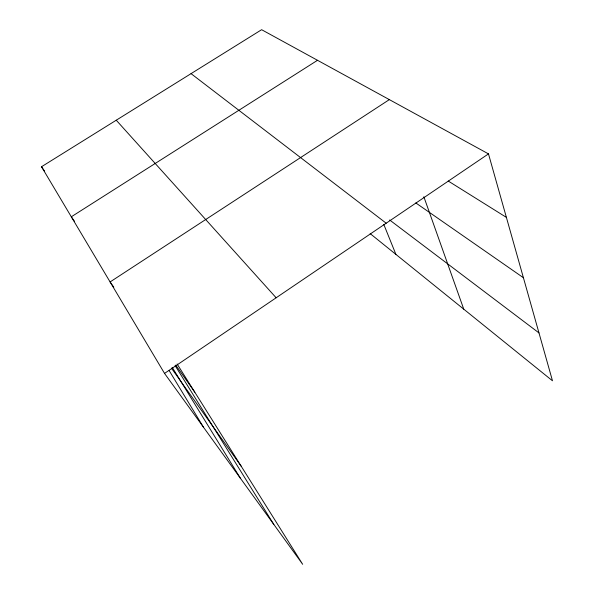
<?xml version="1.0" encoding="UTF-8"?>
<svg xmlns="http://www.w3.org/2000/svg" width="594" height="594" viewBox="0 0 594 594"><rect width="100%" height="100%" fill="white"/><g stroke="black" fill="none" stroke-linecap="round" stroke-linejoin="round"><path stroke-width="0.89" d="M177.123 363.981L302.665 564.3L164.538 373.411L488.483 153.883L552.487 380.799L370.173 233.62M389.345 99.614L110.09 281.95L113.818 287.184M317.515 60.291L71.31 216.795L74.495 221.317M164.538 373.411L41.513 166.743L261.627 29.7L488.483 153.883M448.225 181.029L506.392 217.382M415.807 202.933L523.418 277.725M389.657 219.988L538.981 332.922M191.053 73.641L386.189 223.21M116.246 120.211L276.151 297.78M171.376 368.094L241.253 466.312M175.742 365.117L194.81 392.203M41.513 166.743L44.654 171.243M175.104 365.6L273.834 524.465M172.26 367.404L240.392 478.244M169.179 370.611L203.571 427.361M383.821 224.48L395.901 254.388M423.849 196.777L463.758 309.17"/></g></svg>
